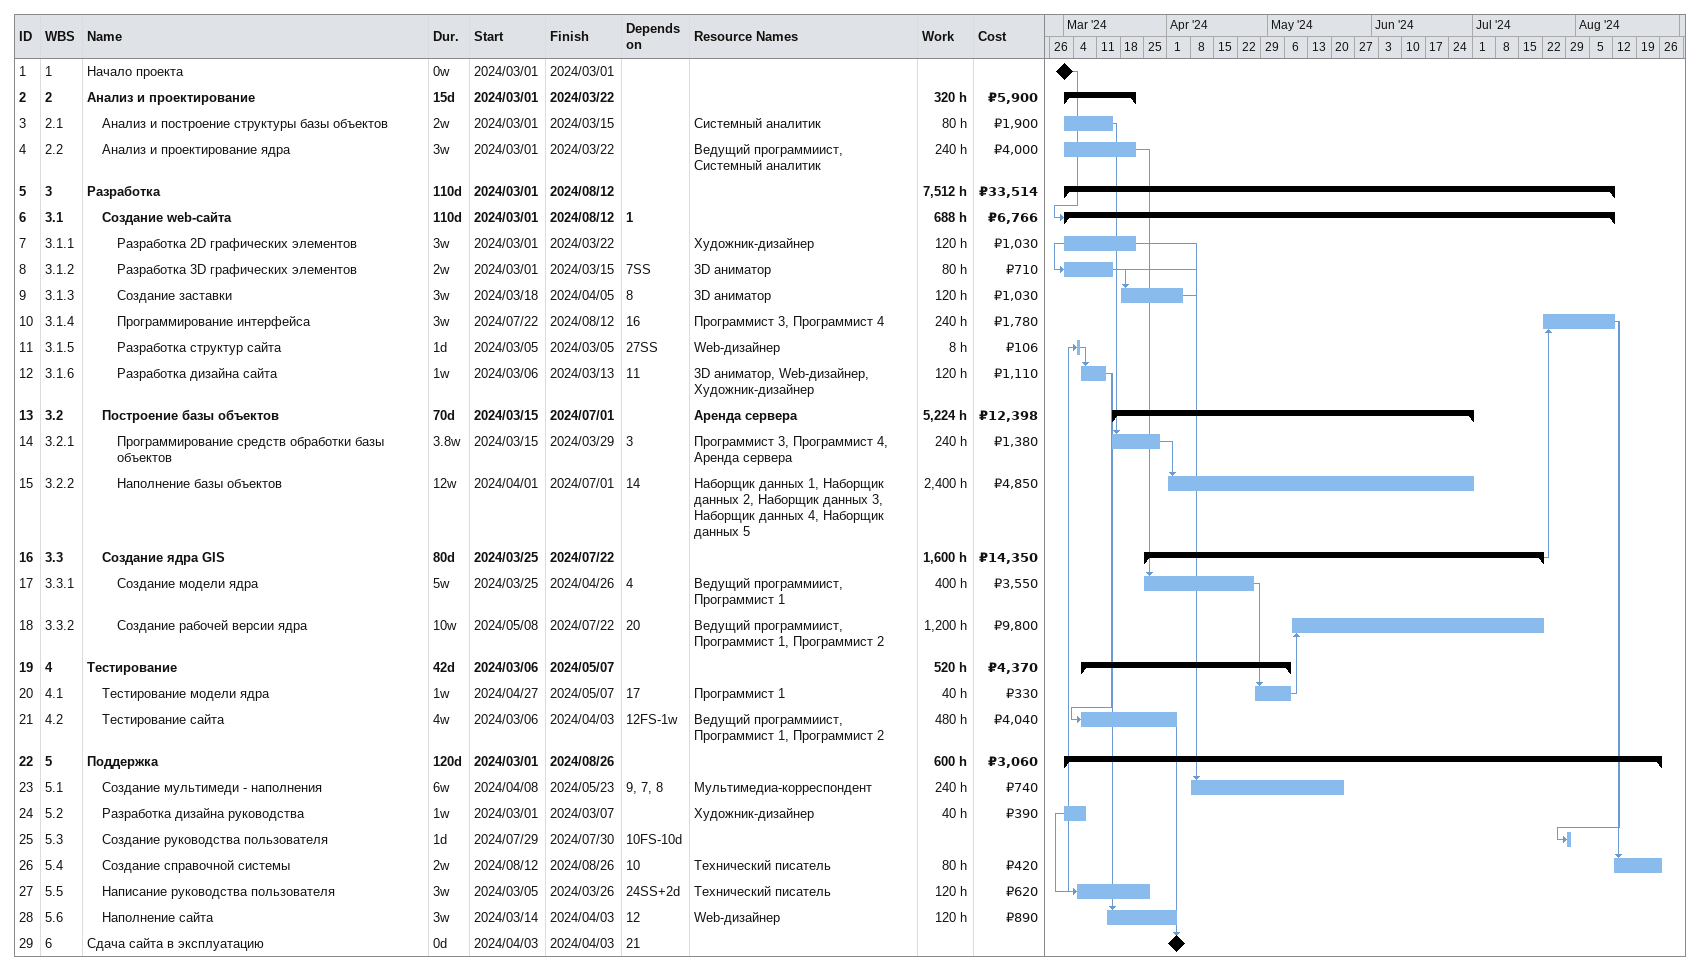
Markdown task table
| ID | WBS | Task | Duration | Start | Finish | Predecessors | Resources | Work (h) | Cost (₽) |
|---|---|---|---|---|---|---|---|---|---|
| 1 | 1 | Начало проекта | 0w | 2024-03-01 | 2024-03-01 |  |  |  |  |
| 2 | 2 | **Анализ и проектирование** | 15d | 2024-03-01 | 2024-03-22 |  |  | 320 | 5900 |
| 3 | 2.1 | Анализ и построение структуры базы объектов | 2w | 2024-03-01 | 2024-03-15 |  | Системный аналитик | 80 | 1900 |
| 4 | 2.2 | Анализ и проектирование ядра | 3w | 2024-03-01 | 2024-03-22 |  | Ведущий программиист, Системный аналитик | 240 | 4000 |
| 5 | 3 | **Разработка** | 110d | 2024-03-01 | 2024-08-12 |  |  | 7512 | 33514 |
| 6 | 3.1 | **Создание web-сайта** | 110d | 2024-03-01 | 2024-08-12 | 1 |  | 688 | 6766 |
| 7 | 3.1.1 | Разработка 2D графических элементов | 3w | 2024-03-01 | 2024-03-22 |  | Художник-дизайнер | 120 | 1030 |
| 8 | 3.1.2 | Разработка 3D графических элементов | 2w | 2024-03-01 | 2024-03-15 | 7SS | 3D аниматор | 80 | 710 |
| 9 | 3.1.3 | Создание заставки | 3w | 2024-03-18 | 2024-04-05 | 8 | 3D аниматор | 120 | 1030 |
| 10 | 3.1.4 | Программирование интерфейса | 3w | 2024-07-22 | 2024-08-12 | 16 | Программист 3, Программист 4 | 240 | 1780 |
| 11 | 3.1.5 | Разработка структур сайта | 1d | 2024-03-05 | 2024-03-05 | 27SS | Web-дизайнер | 8 | 106 |
| 12 | 3.1.6 | Разработка дизайна сайта | 1w | 2024-03-06 | 2024-03-13 | 11 | 3D аниматор, Web-дизайнер, Художник-дизайнер | 120 | 1110 |
| 13 | 3.2 | **Построение базы объектов** | 70d | 2024-03-15 | 2024-07-01 |  | Аренда сервера | 5224 | 12398 |
| 14 | 3.2.1 | Программирование средств обработки базы объектов | 3.8w | 2024-03-15 | 2024-03-29 | 3 | Программист 3, Программист 4, Аренда сервера | 240 | 1380 |
| 15 | 3.2.2 | Наполнение базы объектов | 12w | 2024-04-01 | 2024-07-01 | 14 | Наборщик данных 1, Наборщик данных 2, Наборщик данных 3, Наборщик данных 4, Наборщик данных 5 | 2400 | 4850 |
| 16 | 3.3 | **Создание ядра GIS** | 80d | 2024-03-25 | 2024-07-22 |  |  | 1600 | 14350 |
| 17 | 3.3.1 | Создание модели ядра | 5w | 2024-03-25 | 2024-04-26 | 4 | Ведущий программиист, Программист 1 | 400 | 3550 |
| 18 | 3.3.2 | Создание рабочей версии ядра | 10w | 2024-05-08 | 2024-07-22 | 20 | Ведущий программиист, Программист 1, Программист 2 | 1200 | 9800 |
| 19 | 4 | **Тестирование** | 42d | 2024-03-06 | 2024-05-07 |  |  | 520 | 4370 |
| 20 | 4.1 | Тестирование модели ядра | 1w | 2024-04-27 | 2024-05-07 | 17 | Программист 1 | 40 | 330 |
| 21 | 4.2 | Тестирование сайта | 4w | 2024-03-06 | 2024-04-03 | 12FS-1w | Ведущий программиист, Программист 1, Программист 2 | 480 | 4040 |
| 22 | 5 | **Поддержка** | 120d | 2024-03-01 | 2024-08-26 |  |  | 600 | 3060 |
| 23 | 5.1 | Создание мультимеди - наполнения | 6w | 2024-04-08 | 2024-05-23 | 9, 7, 8 | Мультимедиа-корреспондент | 240 | 740 |
| 24 | 5.2 | Разработка дизайна руководства | 1w | 2024-03-01 | 2024-03-07 |  | Художник-дизайнер | 40 | 390 |
| 25 | 5.3 | Создание руководства пользователя | 1d | 2024-07-29 | 2024-07-30 | 10FS-10d |  |  |  |
| 26 | 5.4 | Создание справочной системы | 2w | 2024-08-12 | 2024-08-26 | 10 | Технический писатель | 80 | 420 |
| 27 | 5.5 | Написание руководства пользователя | 3w | 2024-03-05 | 2024-03-26 | 24SS+2d | Технический писатель | 120 | 620 |
| 28 | 5.6 | Наполнение сайта | 3w | 2024-03-14 | 2024-04-03 | 12 | Web-дизайнер | 120 | 890 |
| 29 | 6 | Сдача сайта в эксплуатацию | 0d | 2024-04-03 | 2024-04-03 | 21 |  |  |  |
